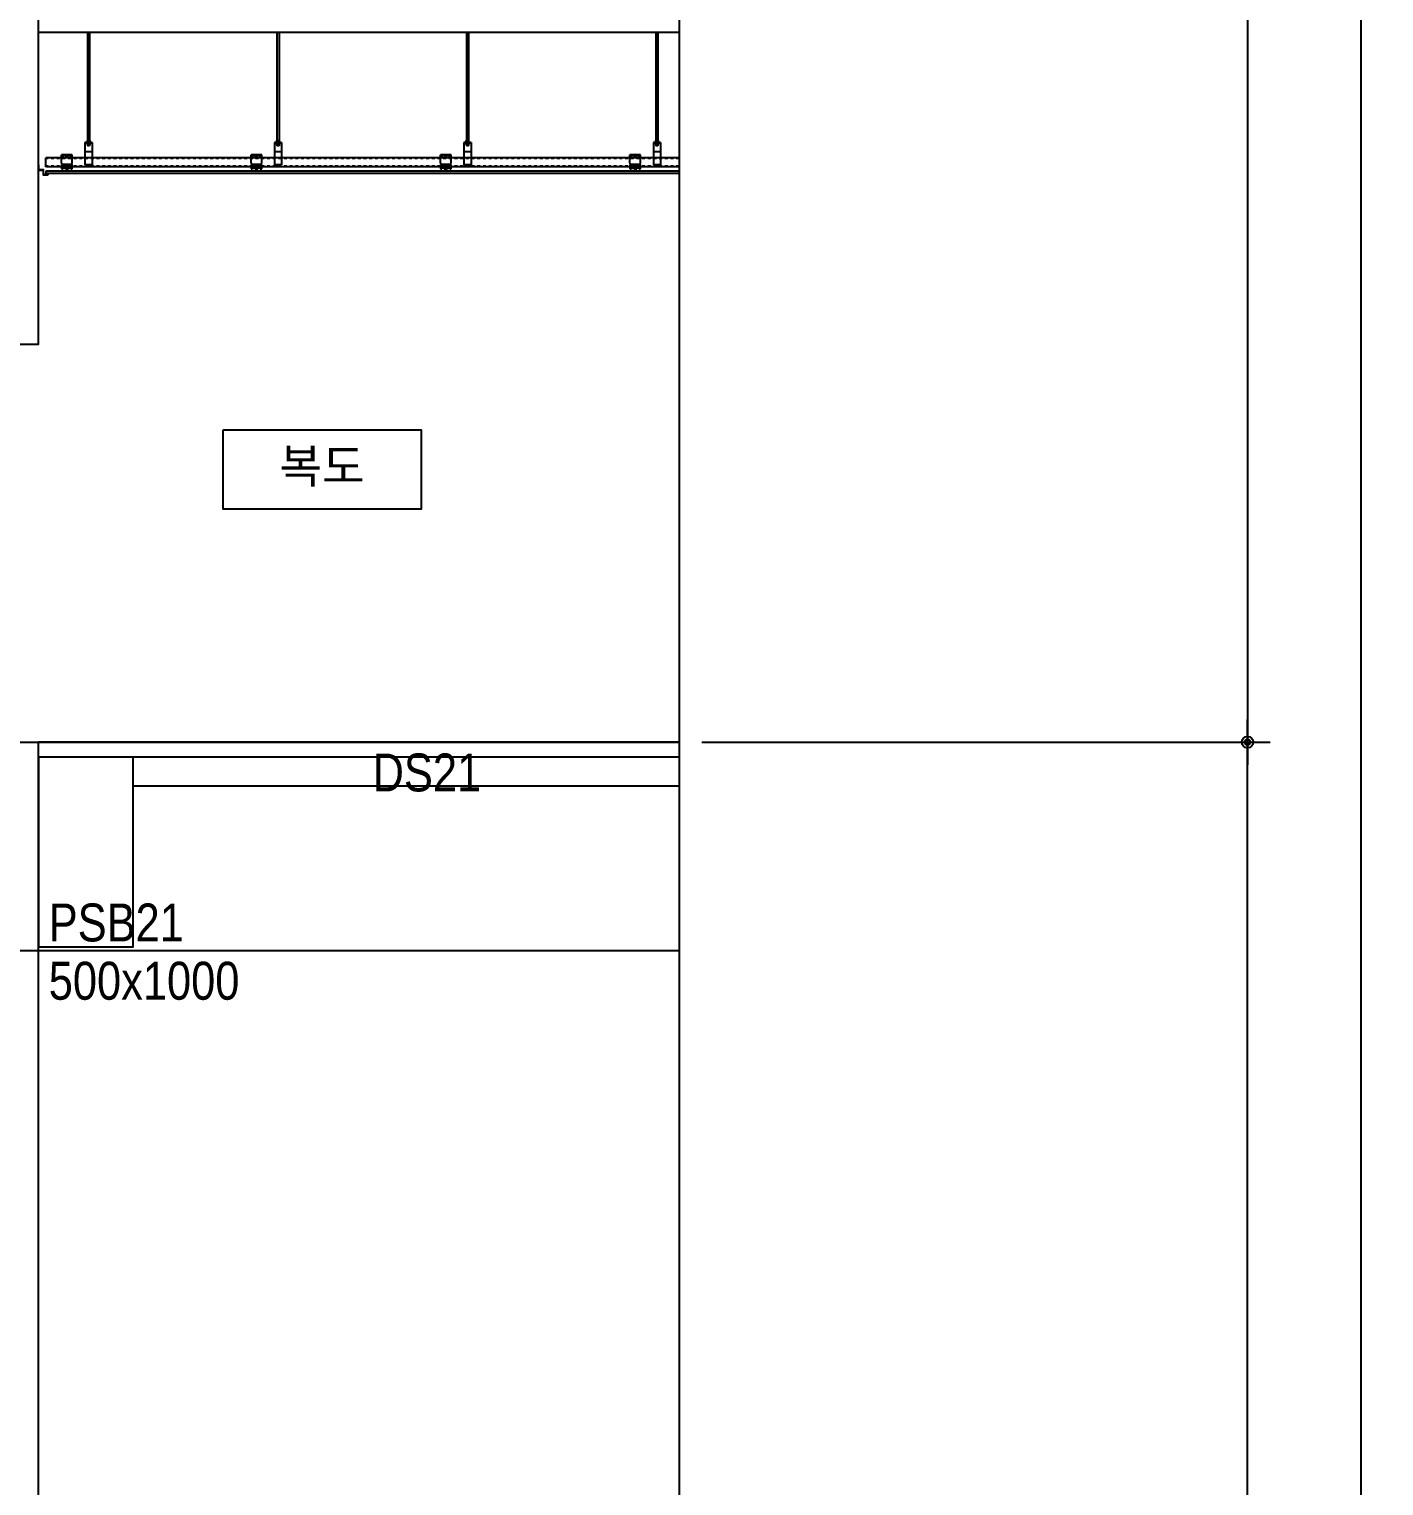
# Model space of a CAD drawing. Header units: millimetres. Extents: x 11948722 to 13111668, y -10771712 to -10232988.
# Drawn here: x 12080564 to 12087714, y -10560087 to -10552400 of the extents above; entities that cross this region are included whole.
import ezdxf
from ezdxf.enums import TextEntityAlignment as Align

# ---------------------------------------------------------------- set-up
doc = ezdxf.new("R2010")
doc.units = ezdxf.units.MM
doc.header["$LTSCALE"] = 150
doc.header["$MEASUREMENT"] = 0
doc.linetypes.add('CEN', pattern=[6.2, 6, -0.1, 0, -0.1])
doc.linetypes.add('HIDDEN', pattern=[2, 1, -1])
doc.layers.get('0').update_dxf_attribs({"linetype": 'CONTINUOUS'})
doc.layers.get('Defpoints').update_dxf_attribs({"color": 117, "linetype": 'CONTINUOUS'})
for name, color, linetype in [('4', 4, 'CONTINUOUS'), ('8', 8, 'CONTINUOUS'), ('A-중심선', 10, 'CEN'), ('CON-C', 2, 'CONTINUOUS'), ('ELE-06', 6, 'CONTINUOUS'), ('FIN', 5, 'CONTINUOUS'), ('Xref-계단단면도$0$3 dim0', 7, 'CONTINUOUS'), ('Xref-계단단면도$0$ELE-3', 6, 'CONTINUOUS'), ('Xref-계단단면도$0$TEX', 3, 'CONTINUOUS'), ('Xref-계단단면도$0$TEX-SYM', 3, 'CONTINUOUS')]:
    doc.layers.add(name, color=color, linetype=linetype)
doc.styles.add('A.NARROW', font='ARIALN.TTF')
doc.styles.add('Xref-계단단면도$0$나눔고딕 Se', font='')
doc.styles.add('Xref-계단단면도$0$돋움', font='')
doc.styles.get('Xref-계단단면도$0$나눔고딕 Se').set_extended_font_data('Dotum')
doc.styles.get('Xref-계단단면도$0$돋움').set_extended_font_data('Dotum')
doc.dimstyles.new('Xref-계단단면도$0$A1-100', dxfattribs={"dimtxt": 3, "dimasz": 1, "dimexe": 2, "dimexo": 2, "dimgap": 1, "dimtad": 1, "dimdec": 0, "dimzin": 12, "dimdsep": 46, "dimlunit": 6, "dimtxsty": 'Xref-계단단면도$0$나눔고딕 Se', "dimblk1": 'Xref-계단단면도$0$DIMDOT', "dimblk2": 'Xref-계단단면도$0$DIMDOT', "dimsah": 1, "dimcen": -1, "dimdle": 2, "dimclrd": 256, "dimclre": 256, "dimclrt": 3, "dimadec": 0, "dimazin": 0, "dimtfac": 1, "dimtdec": 0, "dimtix": 1, "dimtmove": 2, "dimatfit": 3, "dimldrblk": 'Xref-계단단면도$0$DIMDOT', "dimfxl": 1, "dimtvp": 1, "dimtolj": 1, "dimtzin": 12, "dimlwd": -1, "dimlwe": -1, "dimarcsym": 0})

# ---------------------------------------------------------------- blocks, each defined once
blk = doc.blocks.new('Xref-계단단면도$0$DIMDOT')
at = {"color": 0}
blk.add_line((-2, 0), (2, 0), dxfattribs=at)
for radius in [0.5, 0.25]:
    blk.add_circle((0, 0), radius, dxfattribs=at)
blk = doc.blocks.new('*D742')
at = {"layer": 'Defpoints', "color": 0, "transparency": 16777216}
for p in [(12083994.3, -10532012.8), (12087594.3, -10532012.8), (12083994.3, -10566162.8)]:
    blk.add_point(p, dxfattribs=at)
at = {"layer": 'Xref-계단단면도$0$3 dim0', "transparency": 16777216}
for p, q in [((12084114.3, -10532012.8), (12087714.3, -10532012.8)), ((12087594.3, -10566102.8), (12087594.3, -10532072.8)), ((12084114.3, -10566162.8), (12087714.3, -10566162.8))]:
    blk.add_line(p, q, dxfattribs=at)
at = {"layer": 'Xref-계단단면도$0$3 dim0', "transparency": 16777216, "xscale": 60, "yscale": 60, "zscale": 60}
for p, rotation in [((12087594.3, -10532012.8), 90), ((12087594.3, -10566162.8), 270)]:
    blk.add_blockref('Xref-계단단면도$0$DIMDOT', p, dxfattribs=dict(at, rotation=rotation))
at = {"layer": 'Xref-계단단면도$0$3 dim0', "color": 3, "transparency": 16777216, "insert": (12087409, -10549087.8), "char_height": 210, "attachment_point": 5, "rotation": 90, "style": 'Xref-계단단면도$0$나눔고딕 Se'}
blk.add_mtext('\\A1;34,150', dxfattribs=at)
blk = doc.blocks.new('*D745')
at = {"layer": 'Defpoints', "color": 0, "transparency": 16777216}
for p in [(12083994.3, -10546162.8), (12083994.3, -10556162.8), (12086994.3, -10556162.8)]:
    blk.add_point(p, dxfattribs=at)
at = {"layer": 'Xref-계단단면도$0$3 dim0', "transparency": 16777216}
for p, q in [((12084114.3, -10546162.8), (12087114.3, -10546162.8)), ((12086994.3, -10546222.8), (12086994.3, -10556102.8)), ((12084114.3, -10556162.8), (12087114.3, -10556162.8))]:
    blk.add_line(p, q, dxfattribs=at)
at = {"layer": 'Xref-계단단면도$0$3 dim0', "transparency": 16777216, "xscale": 60, "yscale": 60, "zscale": 60}
for p, rotation in [((12086994.3, -10546162.8), 90), ((12086994.3, -10556162.8), 270)]:
    blk.add_blockref('Xref-계단단면도$0$DIMDOT', p, dxfattribs=dict(at, rotation=rotation))
at = {"layer": 'Xref-계단단면도$0$3 dim0', "color": 3, "transparency": 16777216, "insert": (12086809, -10551162.8), "char_height": 210, "attachment_point": 5, "rotation": 90, "style": 'Xref-계단단면도$0$나눔고딕 Se'}
blk.add_mtext('\\A1;10,000', dxfattribs=at)
blk = doc.blocks.new('*D746')
at = {"layer": 'Defpoints', "color": 0, "transparency": 16777216}
for p in [(12083994.3, -10556162.8), (12086994.3, -10556162.8), (12083994.3, -10566162.8)]:
    blk.add_point(p, dxfattribs=at)
at = {"layer": 'Xref-계단단면도$0$3 dim0', "transparency": 16777216}
for p, q in [((12084114.3, -10556162.8), (12087114.3, -10556162.8)), ((12086994.3, -10566102.8), (12086994.3, -10556222.8)), ((12084114.3, -10566162.8), (12087114.3, -10566162.8))]:
    blk.add_line(p, q, dxfattribs=at)
at = {"layer": 'Xref-계단단면도$0$3 dim0', "transparency": 16777216, "xscale": 60, "yscale": 60, "zscale": 60}
for p, rotation in [((12086994.3, -10556162.8), 90), ((12086994.3, -10566162.8), 270)]:
    blk.add_blockref('Xref-계단단면도$0$DIMDOT', p, dxfattribs=dict(at, rotation=rotation))
at = {"layer": 'Xref-계단단면도$0$3 dim0', "color": 3, "transparency": 16777216, "insert": (12086809, -10561162.8), "char_height": 210, "attachment_point": 5, "rotation": 90, "style": 'Xref-계단단면도$0$나눔고딕 Se'}
blk.add_mtext('\\A1;10,000', dxfattribs=at)

msp = doc.modelspace()

# ---------------------------------------------------------------- linework, layer by layer
at = {"layer": '4', "ltscale": 0.1}
msp.add_lwpolyline([(12080663.6, -10553168.8), (12080663.6, -10553162.8), (12080662.6, -10553162.8), (12080662.6, -10553167.8), (12080639.6, -10553167.8), (12080639.6, -10553142.8), (12080614.6, -10553142.8), (12080614.6, -10553118.8), (12080613.6, -10553118.8), (12080613.6, -10553143.8), (12080638.6, -10553143.8), (12080638.6, -10553168.8), (12080663.6, -10553168.8)], dxfattribs=at)
at = {"layer": '8'}
for p, q in [((12080871.6, -10552417.8), (12080871.6, -10552994)), ((12080882.9, -10552417.8), (12080882.9, -10552994)), ((12081871.6, -10552417.8), (12081871.6, -10552994)), ((12081882.9, -10552417.8), (12081882.9, -10552994)), ((12082871.6, -10552417.8), (12082871.6, -10552994)), ((12082882.9, -10552417.8), (12082882.9, -10552994)), ((12083871.6, -10552417.8), (12083871.6, -10552994)), ((12083882.9, -10552417.8), (12083882.9, -10552994)), ((12080858.5, -10552997.8), (12080858.5, -10553116.5)), ((12080896, -10552997.8), (12080858.5, -10552997.8)), ((12080896, -10553001.5), (12080858.5, -10553001.5)), ((12080896, -10553047.8), (12080858.5, -10553047.8)), ((12080888.5, -10552994), (12080866, -10552994)), ((12080866, -10552994), (12080866, -10552997.8)), ((12080866, -10553001.5), (12080866, -10553005.3)), ((12080888.5, -10553005.3), (12080866, -10553005.3)), ((12080869.8, -10552994), (12080869.8, -10552997.8)), ((12080869.8, -10553001.5), (12080869.8, -10553005.3)), ((12080882.9, -10552989), (12080871.6, -10552989)), ((12080882.9, -10552991.5), (12080871.6, -10552991.5)), ((12080871.6, -10553005.3), (12080871.6, -10553016.5)), ((12080882.9, -10553006.5), (12080871.6, -10553006.5)), ((12080882.9, -10553009), (12080871.6, -10553009)), ((12080882.9, -10553011.5), (12080871.6, -10553011.5)), ((12080882.9, -10553014), (12080871.6, -10553014)), ((12080882.9, -10553014), (12080871.6, -10553014)), ((12080882.9, -10553016.5), (12080871.6, -10553016.5)), ((12080882.9, -10553005.3), (12080882.9, -10553016.5)), ((12080884.8, -10552994), (12080884.8, -10552997.8)), ((12080884.8, -10553001.5), (12080884.8, -10553005.3)), ((12080888.5, -10552994), (12080888.5, -10552997.8)), ((12080888.5, -10553001.5), (12080888.5, -10553005.3)), ((12080896, -10552997.8), (12080896, -10553116.5)), ((12081858.5, -10552997.8), (12081858.5, -10553116.5)), ((12081896, -10552997.8), (12081858.5, -10552997.8)), ((12081896, -10553001.5), (12081858.5, -10553001.5)), ((12081896, -10553047.8), (12081858.5, -10553047.8)), ((12081888.5, -10552994), (12081866, -10552994)), ((12081866, -10552994), (12081866, -10552997.8)), ((12081866, -10553001.5), (12081866, -10553005.3)), ((12081888.5, -10553005.3), (12081866, -10553005.3)), ((12081869.8, -10552994), (12081869.8, -10552997.8)), ((12081869.8, -10553001.5), (12081869.8, -10553005.3)), ((12081882.9, -10552989), (12081871.6, -10552989)), ((12081882.9, -10552991.5), (12081871.6, -10552991.5)), ((12081871.6, -10553005.3), (12081871.6, -10553016.5)), ((12081882.9, -10553006.5), (12081871.6, -10553006.5)), ((12081882.9, -10553009), (12081871.6, -10553009)), ((12081882.9, -10553011.5), (12081871.6, -10553011.5)), ((12081882.9, -10553014), (12081871.6, -10553014)), ((12081882.9, -10553014), (12081871.6, -10553014)), ((12081882.9, -10553016.5), (12081871.6, -10553016.5)), ((12081882.9, -10553005.3), (12081882.9, -10553016.5)), ((12081884.8, -10552994), (12081884.8, -10552997.8)), ((12081884.8, -10553001.5), (12081884.8, -10553005.3)), ((12081888.5, -10552994), (12081888.5, -10552997.8)), ((12081888.5, -10553001.5), (12081888.5, -10553005.3)), ((12081896, -10552997.8), (12081896, -10553116.5)), ((12082858.5, -10552997.8), (12082858.5, -10553116.5)), ((12082896, -10552997.8), (12082858.5, -10552997.8)), ((12082896, -10553001.5), (12082858.5, -10553001.5)), ((12082896, -10553047.8), (12082858.5, -10553047.8)), ((12082888.5, -10552994), (12082866, -10552994)), ((12082866, -10552994), (12082866, -10552997.8)), ((12082866, -10553001.5), (12082866, -10553005.3)), ((12082888.5, -10553005.3), (12082866, -10553005.3)), ((12082869.8, -10552994), (12082869.8, -10552997.8)), ((12082869.8, -10553001.5), (12082869.8, -10553005.3)), ((12082882.9, -10552989), (12082871.6, -10552989)), ((12082882.9, -10552991.5), (12082871.6, -10552991.5)), ((12082871.6, -10553005.3), (12082871.6, -10553016.5)), ((12082882.9, -10553006.5), (12082871.6, -10553006.5)), ((12082882.9, -10553009), (12082871.6, -10553009)), ((12082882.9, -10553011.5), (12082871.6, -10553011.5)), ((12082882.9, -10553014), (12082871.6, -10553014)), ((12082882.9, -10553014), (12082871.6, -10553014)), ((12082882.9, -10553016.5), (12082871.6, -10553016.5)), ((12082882.9, -10553005.3), (12082882.9, -10553016.5)), ((12082884.8, -10552994), (12082884.8, -10552997.8)), ((12082884.8, -10553001.5), (12082884.8, -10553005.3)), ((12082888.5, -10552994), (12082888.5, -10552997.8)), ((12082888.5, -10553001.5), (12082888.5, -10553005.3)), ((12082896, -10552997.8), (12082896, -10553116.5)), ((12083858.5, -10552997.8), (12083858.5, -10553116.5)), ((12083896, -10552997.8), (12083858.5, -10552997.8)), ((12083896, -10553001.5), (12083858.5, -10553001.5)), ((12083896, -10553047.8), (12083858.5, -10553047.8)), ((12083888.5, -10552994), (12083866, -10552994)), ((12083866, -10552994), (12083866, -10552997.8)), ((12083866, -10553001.5), (12083866, -10553005.3)), ((12083888.5, -10553005.3), (12083866, -10553005.3)), ((12083869.8, -10552994), (12083869.8, -10552997.8)), ((12083869.8, -10553001.5), (12083869.8, -10553005.3)), ((12083882.9, -10552989), (12083871.6, -10552989)), ((12083882.9, -10552991.5), (12083871.6, -10552991.5)), ((12083871.6, -10553005.3), (12083871.6, -10553016.5)), ((12083882.9, -10553006.5), (12083871.6, -10553006.5)), ((12083882.9, -10553009), (12083871.6, -10553009)), ((12083882.9, -10553011.5), (12083871.6, -10553011.5)), ((12083882.9, -10553014), (12083871.6, -10553014)), ((12083882.9, -10553014), (12083871.6, -10553014)), ((12083882.9, -10553016.5), (12083871.6, -10553016.5)), ((12083882.9, -10553005.3), (12083882.9, -10553016.5)), ((12083884.8, -10552994), (12083884.8, -10552997.8)), ((12083884.8, -10553001.5), (12083884.8, -10553005.3)), ((12083888.5, -10552994), (12083888.5, -10552997.8)), ((12083888.5, -10553001.5), (12083888.5, -10553005.3)), ((12083896, -10552997.8), (12083896, -10553116.5)), ((12080791.3, -10553064), (12080735, -10553064)), ((12080735, -10553107.8), (12080735, -10553064)), ((12080791.3, -10553066.5), (12080735, -10553066.5)), ((12080738.6, -10553075.3), (12080735, -10553075.3)), ((12080741.3, -10553114), (12080735, -10553107.8)), ((12080735, -10553114), (12080735, -10553137.8)), ((12080741.3, -10553114), (12080735, -10553114)), ((12080737.5, -10553116.5), (12080737.5, -10553135.3)), ((12080741.3, -10553116.5), (12080737.5, -10553116.5)), ((12080788.8, -10553124), (12080737.5, -10553124)), ((12080743.8, -10553075.3), (12080740, -10553075.3)), ((12080785, -10553114), (12080741.3, -10553114)), ((12080741.3, -10553116.5), (12080741.3, -10553114)), ((12080743.8, -10553069.4), (12080743.8, -10553064)), ((12080743.8, -10553075.3), (12080743.8, -10553071.1)), ((12080758.8, -10553069.4), (12080758.8, -10553064)), ((12080758.8, -10553075.3), (12080758.8, -10553071.1)), ((12080762.8, -10553075.3), (12080758.8, -10553075.3)), ((12080767.5, -10553075.3), (12080764.5, -10553075.3)), ((12080767.5, -10553069.4), (12080767.5, -10553064)), ((12080767.5, -10553075.3), (12080767.5, -10553071.1)), ((12080782.5, -10553069.4), (12080782.5, -10553064)), ((12080782.5, -10553075.3), (12080782.5, -10553071.1)), ((12080785.6, -10553075.3), (12080782.5, -10553075.3)), ((12080785, -10553114), (12080791.3, -10553107.8)), ((12080791.3, -10553114), (12080785, -10553114)), ((12080785, -10553116.5), (12080785, -10553114)), ((12080788.8, -10553116.5), (12080785, -10553116.5)), ((12080791.3, -10553075.3), (12080787.6, -10553075.3)), ((12080788.8, -10553135.3), (12080788.8, -10553116.5)), ((12080791.3, -10553107.8), (12080791.3, -10553064)), ((12080791.3, -10553137.8), (12080791.3, -10553114)), ((12080896, -10553116.5), (12080858.5, -10553116.5)), ((12081791.3, -10553064), (12081735, -10553064)), ((12081735, -10553107.8), (12081735, -10553064)), ((12081791.3, -10553066.5), (12081735, -10553066.5)), ((12081738.6, -10553075.3), (12081735, -10553075.3)), ((12081741.3, -10553114), (12081735, -10553107.8)), ((12081735, -10553114), (12081735, -10553137.8)), ((12081741.3, -10553114), (12081735, -10553114)), ((12081737.5, -10553116.5), (12081737.5, -10553135.3)), ((12081741.3, -10553116.5), (12081737.5, -10553116.5)), ((12081788.8, -10553124), (12081737.5, -10553124)), ((12081743.8, -10553075.3), (12081740, -10553075.3)), ((12081785, -10553114), (12081741.3, -10553114)), ((12081741.3, -10553116.5), (12081741.3, -10553114)), ((12081743.8, -10553069.4), (12081743.8, -10553064)), ((12081743.8, -10553075.3), (12081743.8, -10553071.1)), ((12081758.8, -10553069.4), (12081758.8, -10553064)), ((12081758.8, -10553075.3), (12081758.8, -10553071.1)), ((12081762.8, -10553075.3), (12081758.8, -10553075.3)), ((12081767.5, -10553075.3), (12081764.5, -10553075.3)), ((12081767.5, -10553069.4), (12081767.5, -10553064)), ((12081767.5, -10553075.3), (12081767.5, -10553071.1)), ((12081782.5, -10553069.4), (12081782.5, -10553064)), ((12081782.5, -10553075.3), (12081782.5, -10553071.1)), ((12081785.6, -10553075.3), (12081782.5, -10553075.3)), ((12081785, -10553114), (12081791.3, -10553107.8)), ((12081791.3, -10553114), (12081785, -10553114)), ((12081785, -10553116.5), (12081785, -10553114)), ((12081788.8, -10553116.5), (12081785, -10553116.5)), ((12081791.3, -10553075.3), (12081787.6, -10553075.3)), ((12081788.8, -10553135.3), (12081788.8, -10553116.5)), ((12081791.3, -10553107.8), (12081791.3, -10553064)), ((12081791.3, -10553137.8), (12081791.3, -10553114)), ((12081896, -10553116.5), (12081858.5, -10553116.5)), ((12082791.3, -10553064), (12082735, -10553064)), ((12082735, -10553107.8), (12082735, -10553064)), ((12082791.3, -10553066.5), (12082735, -10553066.5)), ((12082738.6, -10553075.3), (12082735, -10553075.3)), ((12082741.3, -10553114), (12082735, -10553107.8)), ((12082735, -10553114), (12082735, -10553137.8)), ((12082741.3, -10553114), (12082735, -10553114)), ((12082737.5, -10553116.5), (12082737.5, -10553135.3)), ((12082741.3, -10553116.5), (12082737.5, -10553116.5)), ((12082788.8, -10553124), (12082737.5, -10553124)), ((12082743.8, -10553075.3), (12082740, -10553075.3)), ((12082785, -10553114), (12082741.3, -10553114)), ((12082741.3, -10553116.5), (12082741.3, -10553114)), ((12082743.8, -10553069.4), (12082743.8, -10553064)), ((12082743.8, -10553075.3), (12082743.8, -10553071.1)), ((12082758.8, -10553069.4), (12082758.8, -10553064)), ((12082758.8, -10553075.3), (12082758.8, -10553071.1)), ((12082762.8, -10553075.3), (12082758.8, -10553075.3)), ((12082767.5, -10553075.3), (12082764.5, -10553075.3)), ((12082767.5, -10553069.4), (12082767.5, -10553064)), ((12082767.5, -10553075.3), (12082767.5, -10553071.1)), ((12082782.5, -10553069.4), (12082782.5, -10553064)), ((12082782.5, -10553075.3), (12082782.5, -10553071.1)), ((12082785.6, -10553075.3), (12082782.5, -10553075.3)), ((12082785, -10553114), (12082791.3, -10553107.8)), ((12082785, -10553116.5), (12082785, -10553114)), ((12082791.3, -10553114), (12082785, -10553114)), ((12082788.8, -10553116.5), (12082785, -10553116.5)), ((12082791.3, -10553075.3), (12082787.6, -10553075.3)), ((12082788.8, -10553135.3), (12082788.8, -10553116.5)), ((12082791.3, -10553107.8), (12082791.3, -10553064)), ((12082791.3, -10553137.8), (12082791.3, -10553114)), ((12082896, -10553116.5), (12082858.5, -10553116.5)), ((12083791.3, -10553064), (12083735, -10553064)), ((12083735, -10553107.8), (12083735, -10553064)), ((12083791.3, -10553066.5), (12083735, -10553066.5)), ((12083738.6, -10553075.3), (12083735, -10553075.3)), ((12083741.3, -10553114), (12083735, -10553107.8)), ((12083735, -10553114), (12083735, -10553137.8)), ((12083741.3, -10553114), (12083735, -10553114)), ((12083737.5, -10553116.5), (12083737.5, -10553135.3)), ((12083741.3, -10553116.5), (12083737.5, -10553116.5)), ((12083788.8, -10553124), (12083737.5, -10553124)), ((12083743.8, -10553075.3), (12083740, -10553075.3)), ((12083785, -10553114), (12083741.3, -10553114)), ((12083741.3, -10553116.5), (12083741.3, -10553114)), ((12083743.8, -10553069.4), (12083743.8, -10553064)), ((12083743.8, -10553075.3), (12083743.8, -10553071.1)), ((12083758.8, -10553069.4), (12083758.8, -10553064)), ((12083758.8, -10553075.3), (12083758.8, -10553071.1)), ((12083762.8, -10553075.3), (12083758.8, -10553075.3)), ((12083767.5, -10553075.3), (12083764.5, -10553075.3)), ((12083767.5, -10553069.4), (12083767.5, -10553064)), ((12083767.5, -10553075.3), (12083767.5, -10553071.1)), ((12083782.5, -10553069.4), (12083782.5, -10553064)), ((12083782.5, -10553075.3), (12083782.5, -10553071.1)), ((12083785.6, -10553075.3), (12083782.5, -10553075.3)), ((12083785, -10553114), (12083791.3, -10553107.8)), ((12083785, -10553116.5), (12083785, -10553114)), ((12083791.3, -10553114), (12083785, -10553114)), ((12083788.8, -10553116.5), (12083785, -10553116.5)), ((12083791.3, -10553075.3), (12083787.6, -10553075.3)), ((12083788.8, -10553135.3), (12083788.8, -10553116.5)), ((12083791.3, -10553107.8), (12083791.3, -10553064)), ((12083791.3, -10553137.8), (12083791.3, -10553114)), ((12083896, -10553116.5), (12083858.5, -10553116.5)), ((12080735, -10553137.8), (12080742.5, -10553137.8)), ((12080737.5, -10553135.3), (12080740.4, -10553135.3)), ((12080755, -10553137.8), (12080771.3, -10553137.8)), ((12080757.1, -10553135.3), (12080769.1, -10553135.3)), ((12080783.8, -10553137.8), (12080791.3, -10553137.8)), ((12080785.9, -10553135.3), (12080788.8, -10553135.3)), ((12081735, -10553137.8), (12081742.5, -10553137.8)), ((12081737.5, -10553135.3), (12081740.4, -10553135.3)), ((12081755, -10553137.8), (12081771.3, -10553137.8)), ((12081757.1, -10553135.3), (12081769.1, -10553135.3)), ((12081783.8, -10553137.8), (12081791.3, -10553137.8)), ((12081785.9, -10553135.3), (12081788.8, -10553135.3)), ((12082735, -10553137.8), (12082742.5, -10553137.8)), ((12082737.5, -10553135.3), (12082740.4, -10553135.3)), ((12082755, -10553137.8), (12082771.3, -10553137.8)), ((12082757.1, -10553135.3), (12082769.1, -10553135.3)), ((12082783.8, -10553137.8), (12082791.3, -10553137.8)), ((12082785.9, -10553135.3), (12082788.8, -10553135.3)), ((12083735, -10553137.8), (12083742.5, -10553137.8)), ((12083737.5, -10553135.3), (12083740.4, -10553135.3)), ((12083755, -10553137.8), (12083771.3, -10553137.8)), ((12083757.1, -10553135.3), (12083769.1, -10553135.3)), ((12083783.8, -10553137.8), (12083791.3, -10553137.8)), ((12083785.9, -10553135.3), (12083788.8, -10553135.3))]:
    msp.add_line(p, q, dxfattribs=at)
at = {"layer": '8', "linetype": 'HIDDEN', "ltscale": 0.1}
for p, q in [((12083994.3, -10553082.8), (12080652.6, -10553082.8)), ((12083994.3, -10553122.8), (12080652.6, -10553122.8))]:
    msp.add_line(p, q, dxfattribs=at)
at = {"layer": '8'}
for centre, radius, start, end in [((12080748.8, -10553137.8), 8.75, 16.60155, 163.39845), ((12080777.5, -10553137.8), 8.75, 16.60155, 163.39845), ((12081748.8, -10553137.8), 8.75, 16.60155, 163.39845), ((12081777.5, -10553137.8), 8.75, 16.60155, 163.39845), ((12082748.8, -10553137.8), 8.75, 16.60155, 163.39845), ((12082777.5, -10553137.8), 8.75, 16.60155, 163.39845), ((12083748.8, -10553137.8), 8.75, 16.60155, 163.39845), ((12083777.5, -10553137.8), 8.75, 16.60155, 163.39845), ((12080748.8, -10553137.8), 6.25, 0, 180), ((12080777.5, -10553137.8), 6.25, 0, 180), ((12081748.8, -10553137.8), 6.25, 0, 180), ((12081777.5, -10553137.8), 6.25, 0, 180), ((12082748.8, -10553137.8), 6.25, 0, 180), ((12082777.5, -10553137.8), 6.25, 0, 180), ((12083748.8, -10553137.8), 6.25, 0, 180), ((12083777.5, -10553137.8), 6.25, 0, 180)]:
    msp.add_arc(centre, radius, start, end, dxfattribs=at)
at = {"layer": 'A-중심선', "linetype": 'ByBlock', "ltscale": 0.5}
for p, q in [((12066368.4, -10556162.8), (12083994.3, -10556162.8)), ((12066368.4, -10557262.8), (12083994.3, -10557262.8))]:
    msp.add_line(p, q, dxfattribs=at)
at = {"layer": 'CON-C', "ltscale": 1200}
for p, q in [((12080314.2, -10556162.8), (12080613.6, -10556162.8)), ((12080613.6, -10564062.8), (12080613.6, -10556162.8)), ((12083994.3, -10556242.8), (12080613.6, -10556242.8))]:
    msp.add_line(p, q, dxfattribs=at)
at = {"layer": 'CON-C', "ltscale": 1200, "flags": 128}
for points in [[(12076713.6, -10550362.8), (12076713.6, -10546352.8), (12080313.6, -10546352.8), (12080313.6, -10554062.8), (12080613.6, -10554062.8), (12080613.6, -10546162.8)], [(12081113.6, -10556392.8), (12083994.3, -10556392.8)]]:
    msp.add_lwpolyline(points, dxfattribs=at)
at = {"layer": 'CON-C'}
msp.add_lwpolyline([(12080613.6, -10557242.8), (12081113.6, -10557242.8), (12081113.6, -10556242.8), (12080613.6, -10556242.8)], close=True, dxfattribs=at)
at = {"layer": 'Defpoints', "ltscale": 1200}
msp.add_lwpolyline([(12066368.4, -10525959.4), (12083994.3, -10525959.4), (12083994.3, -10580443.8), (12066368.4, -10580443.8)], close=True, dxfattribs=at)
at = {"layer": 'ELE-06'}
msp.add_line((12083994.3, -10556162.8), (12080613.6, -10556162.8), dxfattribs=at)
at = {"layer": 'FIN', "color": 8}
for p, q in [((12083994.3, -10553079), (12080652.6, -10553079)), ((12080652.6, -10553126.5), (12080652.6, -10553079)), ((12083994.3, -10553126.5), (12080652.6, -10553126.5))]:
    msp.add_line(p, q, dxfattribs=at)
at = {"layer": 'FIN', "color": 150}
for p, q in [((12083994.3, -10553150.3), (12080652.6, -10553150.3)), ((12083994.3, -10553162.8), (12080652.6, -10553162.8))]:
    msp.add_line(p, q, dxfattribs=at)
at = {"layer": 'FIN', "color": 150, "flags": 128}
msp.add_lwpolyline([(12080652.6, -10553150.3), (12080652.6, -10553162.8)], dxfattribs=at)
at = {"layer": 'Xref-계단단면도$0$ELE-3'}
msp.add_line((12083994.3, -10552417.8), (12080613.6, -10552417.8), dxfattribs=at)
at = {"layer": 'Xref-계단단면도$0$TEX-SYM'}
msp.add_lwpolyline([(12081588.2, -10554514.1), (12082632.6, -10554514.1), (12082632.6, -10554934.1), (12081588.2, -10554934.1)], close=True, dxfattribs=at)

# ---------------------------------------------------------------- texts
at = {"layer": 'Defpoints', "style": 'A.NARROW'}
for s, p in [('DS21', (12082376.6, -10556322.8)), ('PSB21', (12080667.2, -10557114.4)), ('500x1000', (12080667.2, -10557421.8))]:
    msp.add_text(s, height=200, dxfattribs=at).set_placement(p, align=Align.MIDDLE_LEFT)
at = {"layer": 'Xref-계단단면도$0$TEX', "style": 'Xref-계단단면도$0$돋움'}
msp.add_text('복도', height=180, dxfattribs=at).set_placement((12081883.6, -10554706.1), align=Align.MIDDLE_LEFT)

# ---------------------------------------------------------------- dimensions: what is measured, and where the dimension line sits
at = {"layer": 'Xref-계단단면도$0$3 dim0'}
for base, p1, p2, angle, picture, middle in [((12087594.3, -10532012.8), (12083994.3, -10566162.8), (12083994.3, -10532012.8), 90, '*D742', (12087409, -10549087.8)), ((12086994.3, -10556162.8), (12083994.3, -10546162.8), (12083994.3, -10556162.8), 90, '*D745', (12086809, -10551162.8)), ((12086994.3, -10556162.8), (12083994.3, -10566162.8), (12083994.3, -10556162.8), 270, '*D746', (12086809, -10561162.8))]:
    dim = msp.add_linear_dim(base=base, p1=p1, p2=p2, angle=angle, dimstyle='Xref-계단단면도$0$A1-100', override={"dimscale": 60, "dimtxt": 3.5}, dxfattribs=at)
    dim.commit()
    dim.dimension.update_dxf_attribs({"geometry": picture, "text_midpoint": middle})

doc.saveas('drawing.dxf')
